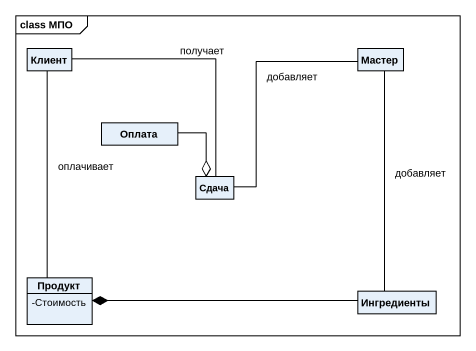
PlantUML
@startuml
mainframe class МПО
hide circle
hide empty members
skinparam classAttributeIconSize 0
class Клиент
class Мастер
class Оплата
class Сдача
class Продукт {
  -Стоимость
}
class Ингредиенты
Клиент -- Сдача : получает
Клиент -- Продукт : оплачивает
Мастер -- Сдача : добавляет
Мастер -- Ингредиенты : добавляет
Сдача o-up- Оплата
Продукт *-right- Ингредиенты
@enduml
